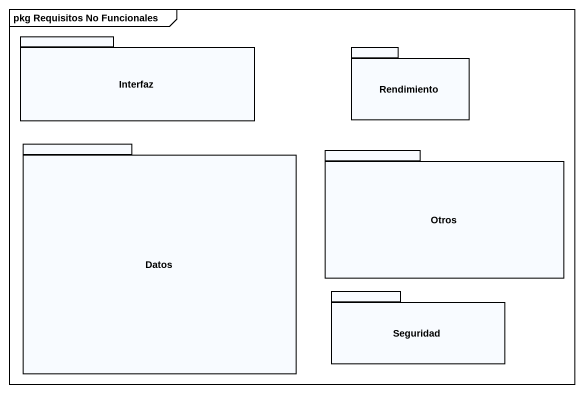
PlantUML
@startuml
mainframe pkg Requisitos No Funcionales
package Interfaz {
}
package Rendimiento {
}
package Datos {
}
package Otros {
}
package Seguridad {
}
@enduml
